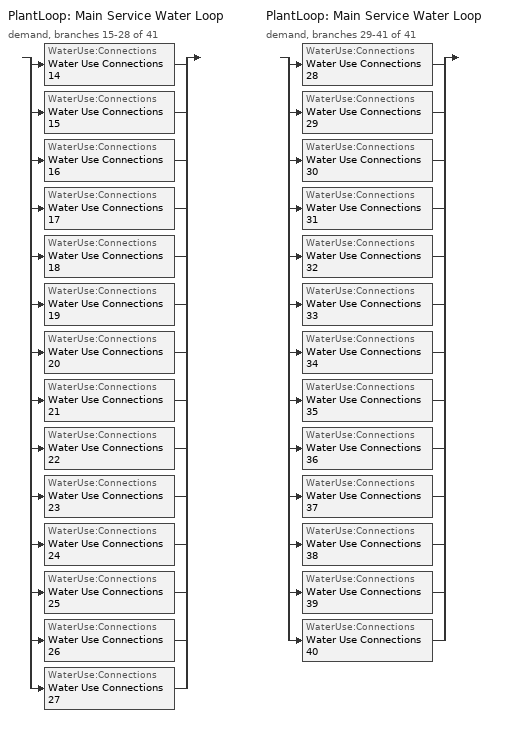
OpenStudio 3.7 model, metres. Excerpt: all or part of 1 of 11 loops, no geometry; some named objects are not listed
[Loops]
PlantLoop 'Main Service Water Loop'
 demand, branches 15-28 of 41: split
  | WaterUse:Connections 'Water Use Connections 14'
  | WaterUse:Connections 'Water Use Connections 15'
  | WaterUse:Connections 'Water Use Connections 16'
  | WaterUse:Connections 'Water Use Connections 17'
  | WaterUse:Connections 'Water Use Connections 18'
  | WaterUse:Connections 'Water Use Connections 19'
  | WaterUse:Connections 'Water Use Connections 20'
  | WaterUse:Connections 'Water Use Connections 21'
  | WaterUse:Connections 'Water Use Connections 22'
  | WaterUse:Connections 'Water Use Connections 23'
  | WaterUse:Connections 'Water Use Connections 24'
  | WaterUse:Connections 'Water Use Connections 25'
  | WaterUse:Connections 'Water Use Connections 26'
  | WaterUse:Connections 'Water Use Connections 27'
PlantLoop 'Main Service Water Loop'
 demand, branches 29-41 of 41: split
  | WaterUse:Connections 'Water Use Connections 28'
  | WaterUse:Connections 'Water Use Connections 29'
  | WaterUse:Connections 'Water Use Connections 30'
  | WaterUse:Connections 'Water Use Connections 31'
  | WaterUse:Connections 'Water Use Connections 32'
  | WaterUse:Connections 'Water Use Connections 33'
  | WaterUse:Connections 'Water Use Connections 34'
  | WaterUse:Connections 'Water Use Connections 35'
  | WaterUse:Connections 'Water Use Connections 36'
  | WaterUse:Connections 'Water Use Connections 37'
  | WaterUse:Connections 'Water Use Connections 38'
  | WaterUse:Connections 'Water Use Connections 39'
  | WaterUse:Connections 'Water Use Connections 40'
[WaterUse:Connections] Drain Water Heat Exchanger Type=None; Drain Water Heat Exchanger Destination=Plant
Name | Water Use Equipment Name 1
Water Use Connections 14 | Guestroom213 Service Water Use 0.07gal/min
Water Use Connections 15 | Guestroom214 Service Water Use 0.07gal/min
Water Use Connections 16 | Guestroom215_218 Service Water Use 0.26gal/min
Water Use Connections 17 | Guestroom219 Service Water Use 0.07gal/min
Water Use Connections 18 | Guestroom220_223 Service Water Use 0.26gal/min
Water Use Connections 19 | Guestroom224 Service Water Use 0.07gal/min
Water Use Connections 20 | Guestroom301 Service Water Use 0.07gal/min
Water Use Connections 21 | Guestroom302_305 Service Water Use 0.26gal/min
Water Use Connections 22 | Guestroom306_308 Service Water Use 0.21gal/min
Water Use Connections 23 | Guestroom309_312 Service Water Use 0.26gal/min
Water Use Connections 24 | Guestroom313 Service Water Use 0.07gal/min
Water Use Connections 25 | Guestroom314 Service Water Use 0.07gal/min
Water Use Connections 26 | Guestroom315_318 Service Water Use 0.26gal/min
Water Use Connections 27 | Guestroom319 Service Water Use 0.07gal/min
Water Use Connections 28 | Guestroom320_323 Service Water Use 0.26gal/min
Water Use Connections 29 | Guestroom324 Service Water Use 0.07gal/min
Water Use Connections 30 | Guestroom401 Service Water Use 0.07gal/min
Water Use Connections 31 | Guestroom402_405 Service Water Use 0.26gal/min
Water Use Connections 32 | Guestroom406_408 Service Water Use 0.21gal/min
Water Use Connections 33 | Guestroom409_412 Service Water Use 0.26gal/min
Water Use Connections 34 | Guestroom413 Service Water Use 0.07gal/min
Water Use Connections 35 | Guestroom414 Service Water Use 0.07gal/min
Water Use Connections 36 | Guestroom415_418 Service Water Use 0.26gal/min
Water Use Connections 37 | Guestroom419 Service Water Use 0.07gal/min
Water Use Connections 38 | Guestroom420_423 Service Water Use 0.26gal/min
Water Use Connections 39 | Guestroom424 Service Water Use 0.07gal/min
Water Use Connections 40 | Meetingroomflr1 Service Water Use 0.06gal/min
[WaterUse:Equipment:Definition]
Name | Peak Flow Rate {m3/s} | Target Temperature Schedule | Sensible Fraction Schedule | Latent Fraction Schedule
Guestroom213 Service Water Use Def 0.07gal/min | 4.15695e-06 | Schedule Ruleset 44 | Schedule Ruleset 42 | Schedule Ruleset 43
Guestroom214 Service Water Use Def 0.07gal/min | 4.15665e-06 | Schedule Ruleset 47 | Schedule Ruleset 45 | Schedule Ruleset 46
Guestroom215_218 Service Water Use Def 0.26gal/min | 1.66266e-05 | Schedule Ruleset 50 | Schedule Ruleset 48 | Schedule Ruleset 49
Guestroom219 Service Water Use Def 0.07gal/min | 4.15665e-06 | Schedule Ruleset 53 | Schedule Ruleset 51 | Schedule Ruleset 52
Guestroom220_223 Service Water Use Def 0.26gal/min | 1.66266e-05 | Schedule Ruleset 56 | Schedule Ruleset 54 | Schedule Ruleset 55
Guestroom224 Service Water Use Def 0.07gal/min | 4.15665e-06 | Schedule Ruleset 59 | Schedule Ruleset 57 | Schedule Ruleset 58
Guestroom301 Service Water Use Def 0.07gal/min | 4.15695e-06 | Schedule Ruleset 62 | Schedule Ruleset 60 | Schedule Ruleset 61
Guestroom302_305 Service Water Use Def 0.26gal/min | 1.66278e-05 | Schedule Ruleset 65 | Schedule Ruleset 63 | Schedule Ruleset 64
Guestroom306_308 Service Water Use Def 0.21gal/min | 1.34301e-05 | Schedule Ruleset 68 | Schedule Ruleset 66 | Schedule Ruleset 67
Guestroom309_312 Service Water Use Def 0.26gal/min | 1.66278e-05 | Schedule Ruleset 71 | Schedule Ruleset 69 | Schedule Ruleset 70
Guestroom313 Service Water Use Def 0.07gal/min | 4.15695e-06 | Schedule Ruleset 74 | Schedule Ruleset 72 | Schedule Ruleset 73
Guestroom314 Service Water Use Def 0.07gal/min | 4.15665e-06 | Schedule Ruleset 77 | Schedule Ruleset 75 | Schedule Ruleset 76
Guestroom315_318 Service Water Use Def 0.26gal/min | 1.66266e-05 | Schedule Ruleset 80 | Schedule Ruleset 78 | Schedule Ruleset 79
Guestroom319 Service Water Use Def 0.07gal/min | 4.15665e-06 | Schedule Ruleset 83 | Schedule Ruleset 81 | Schedule Ruleset 82
Guestroom320_323 Service Water Use Def 0.26gal/min | 1.66266e-05 | Schedule Ruleset 86 | Schedule Ruleset 84 | Schedule Ruleset 85
Guestroom324 Service Water Use Def 0.07gal/min | 4.15665e-06 | Schedule Ruleset 89 | Schedule Ruleset 87 | Schedule Ruleset 88
Guestroom401 Service Water Use Def 0.07gal/min | 4.15695e-06 | Schedule Ruleset 92 | Schedule Ruleset 90 | Schedule Ruleset 91
Guestroom402_405 Service Water Use Def 0.26gal/min | 1.66278e-05 | Schedule Ruleset 95 | Schedule Ruleset 93 | Schedule Ruleset 94
Guestroom406_408 Service Water Use Def 0.21gal/min | 1.34301e-05 | Schedule Ruleset 98 | Schedule Ruleset 96 | Schedule Ruleset 97
Guestroom409_412 Service Water Use Def 0.26gal/min | 1.66278e-05 | Schedule Ruleset 101 | Schedule Ruleset 99 | Schedule Ruleset 100
Guestroom413 Service Water Use Def 0.07gal/min | 4.15695e-06 | Schedule Ruleset 104 | Schedule Ruleset 102 | Schedule Ruleset 103
Guestroom414 Service Water Use Def 0.07gal/min | 4.15665e-06 | Schedule Ruleset 107 | Schedule Ruleset 105 | Schedule Ruleset 106
Guestroom415_418 Service Water Use Def 0.26gal/min | 1.66266e-05 | Schedule Ruleset 110 | Schedule Ruleset 108 | Schedule Ruleset 109
Guestroom419 Service Water Use Def 0.07gal/min | 4.15665e-06 | Schedule Ruleset 113 | Schedule Ruleset 111 | Schedule Ruleset 112
Guestroom420_423 Service Water Use Def 0.26gal/min | 1.66266e-05 | Schedule Ruleset 116 | Schedule Ruleset 114 | Schedule Ruleset 115
Guestroom424 Service Water Use Def 0.07gal/min | 4.15665e-06 | Schedule Ruleset 119 | Schedule Ruleset 117 | Schedule Ruleset 118
Meetingroomflr1 Service Water Use Def 0.06gal/min | 3.83718e-06 | Schedule Ruleset 122 | Schedule Ruleset 120 | Schedule Ruleset 121
[WaterUse:Equipment]
Name | Water Use Equipment Definition | Space | Flow Rate Fraction Schedule
Guestroom213 Service Water Use 0.07gal/min | Guestroom213 Service Water Use Def 0.07gal/min | GuestRoom213 | NECB-F-Service Water Heating
Guestroom214 Service Water Use 0.07gal/min | Guestroom214 Service Water Use Def 0.07gal/min | GuestRoom214 | NECB-F-Service Water Heating
Guestroom215_218 Service Water Use 0.26gal/min | Guestroom215_218 Service Water Use Def 0.26gal/min | GuestRoom215_218 | NECB-F-Service Water Heating
Guestroom219 Service Water Use 0.07gal/min | Guestroom219 Service Water Use Def 0.07gal/min | GuestRoom219 | NECB-F-Service Water Heating
Guestroom220_223 Service Water Use 0.26gal/min | Guestroom220_223 Service Water Use Def 0.26gal/min | GuestRoom220_223 | NECB-F-Service Water Heating
Guestroom224 Service Water Use 0.07gal/min | Guestroom224 Service Water Use Def 0.07gal/min | GuestRoom224 | NECB-F-Service Water Heating
Guestroom301 Service Water Use 0.07gal/min | Guestroom301 Service Water Use Def 0.07gal/min | GuestRoom301 | NECB-F-Service Water Heating
Guestroom302_305 Service Water Use 0.26gal/min | Guestroom302_305 Service Water Use Def 0.26gal/min | GuestRoom302_305 | NECB-F-Service Water Heating
Guestroom306_308 Service Water Use 0.21gal/min | Guestroom306_308 Service Water Use Def 0.21gal/min | GuestRoom306_308 | NECB-F-Service Water Heating
Guestroom309_312 Service Water Use 0.26gal/min | Guestroom309_312 Service Water Use Def 0.26gal/min | GuestRoom309_312 | NECB-F-Service Water Heating
Guestroom313 Service Water Use 0.07gal/min | Guestroom313 Service Water Use Def 0.07gal/min | GuestRoom313 | NECB-F-Service Water Heating
Guestroom314 Service Water Use 0.07gal/min | Guestroom314 Service Water Use Def 0.07gal/min | GuestRoom314 | NECB-F-Service Water Heating
Guestroom315_318 Service Water Use 0.26gal/min | Guestroom315_318 Service Water Use Def 0.26gal/min | GuestRoom315_318 | NECB-F-Service Water Heating
Guestroom319 Service Water Use 0.07gal/min | Guestroom319 Service Water Use Def 0.07gal/min | GuestRoom319 | NECB-F-Service Water Heating
Guestroom320_323 Service Water Use 0.26gal/min | Guestroom320_323 Service Water Use Def 0.26gal/min | GuestRoom320_323 | NECB-F-Service Water Heating
Guestroom324 Service Water Use 0.07gal/min | Guestroom324 Service Water Use Def 0.07gal/min | GuestRoom324 | NECB-F-Service Water Heating
Guestroom401 Service Water Use 0.07gal/min | Guestroom401 Service Water Use Def 0.07gal/min | GuestRoom401 | NECB-F-Service Water Heating
Guestroom402_405 Service Water Use 0.26gal/min | Guestroom402_405 Service Water Use Def 0.26gal/min | GuestRoom402_405 | NECB-F-Service Water Heating
Guestroom406_408 Service Water Use 0.21gal/min | Guestroom406_408 Service Water Use Def 0.21gal/min | GuestRoom406_408 | NECB-F-Service Water Heating
Guestroom409_412 Service Water Use 0.26gal/min | Guestroom409_412 Service Water Use Def 0.26gal/min | GuestRoom409_412 | NECB-F-Service Water Heating
Guestroom413 Service Water Use 0.07gal/min | Guestroom413 Service Water Use Def 0.07gal/min | GuestRoom413 | NECB-F-Service Water Heating
Guestroom414 Service Water Use 0.07gal/min | Guestroom414 Service Water Use Def 0.07gal/min | GuestRoom414 | NECB-F-Service Water Heating
Guestroom415_418 Service Water Use 0.26gal/min | Guestroom415_418 Service Water Use Def 0.26gal/min | GuestRoom415_418 | NECB-F-Service Water Heating
Guestroom419 Service Water Use 0.07gal/min | Guestroom419 Service Water Use Def 0.07gal/min | GuestRoom419 | NECB-F-Service Water Heating
Guestroom420_423 Service Water Use 0.26gal/min | Guestroom420_423 Service Water Use Def 0.26gal/min | GuestRoom420_423 | NECB-F-Service Water Heating
Guestroom424 Service Water Use 0.07gal/min | Guestroom424 Service Water Use Def 0.07gal/min | GuestRoom424 | NECB-F-Service Water Heating
Meetingroomflr1 Service Water Use 0.06gal/min | Meetingroomflr1 Service Water Use Def 0.06gal/min | MeetingRoomFlr1 | NECB-C-Service Water Heating
[Schedule:Ruleset]
Name | Default Day Schedule
NECB-F-Service Water Heating | NECB-F-Service Water Heating Default
Schedule Ruleset 42 | Schedule Day 47
Schedule Ruleset 43 | Schedule Day 48
Schedule Ruleset 44 | Schedule Day 49
Schedule Ruleset 45 | Schedule Day 50
Schedule Ruleset 46 | Schedule Day 51
Schedule Ruleset 47 | Schedule Day 52
Schedule Ruleset 48 | Schedule Day 53
Schedule Ruleset 49 | Schedule Day 54
Schedule Ruleset 50 | Schedule Day 55
Schedule Ruleset 51 | Schedule Day 56
Schedule Ruleset 52 | Schedule Day 57
Schedule Ruleset 53 | Schedule Day 58
Schedule Ruleset 54 | Schedule Day 59
Schedule Ruleset 55 | Schedule Day 60
Schedule Ruleset 56 | Schedule Day 61
Schedule Ruleset 57 | Schedule Day 62
Schedule Ruleset 58 | Schedule Day 63
Schedule Ruleset 59 | Schedule Day 64
Schedule Ruleset 60 | Schedule Day 65
Schedule Ruleset 61 | Schedule Day 66
Schedule Ruleset 62 | Schedule Day 67
Schedule Ruleset 63 | Schedule Day 68
Schedule Ruleset 64 | Schedule Day 69
Schedule Ruleset 65 | Schedule Day 70
Schedule Ruleset 66 | Schedule Day 71
Schedule Ruleset 67 | Schedule Day 72
Schedule Ruleset 68 | Schedule Day 73
Schedule Ruleset 69 | Schedule Day 74
Schedule Ruleset 70 | Schedule Day 75
Schedule Ruleset 71 | Schedule Day 76
Schedule Ruleset 72 | Schedule Day 77
Schedule Ruleset 73 | Schedule Day 78
Schedule Ruleset 74 | Schedule Day 79
Schedule Ruleset 75 | Schedule Day 80
Schedule Ruleset 76 | Schedule Day 81
Schedule Ruleset 77 | Schedule Day 82
Schedule Ruleset 78 | Schedule Day 83
Schedule Ruleset 79 | Schedule Day 84
Schedule Ruleset 80 | Schedule Day 85
Schedule Ruleset 81 | Schedule Day 86
Schedule Ruleset 82 | Schedule Day 87
Schedule Ruleset 83 | Schedule Day 88
Schedule Ruleset 84 | Schedule Day 89
Schedule Ruleset 85 | Schedule Day 90
Schedule Ruleset 86 | Schedule Day 91
Schedule Ruleset 87 | Schedule Day 92
Schedule Ruleset 88 | Schedule Day 93
Schedule Ruleset 89 | Schedule Day 94
Schedule Ruleset 90 | Schedule Day 95
Schedule Ruleset 91 | Schedule Day 96
Schedule Ruleset 92 | Schedule Day 97
Schedule Ruleset 93 | Schedule Day 98
Schedule Ruleset 94 | Schedule Day 99
Schedule Ruleset 95 | Schedule Day 100
Schedule Ruleset 96 | Schedule Day 101
Schedule Ruleset 97 | Schedule Day 102
Schedule Ruleset 98 | Schedule Day 103
Schedule Ruleset 99 | Schedule Day 104
Schedule Ruleset 100 | Schedule Day 105
Schedule Ruleset 101 | Schedule Day 106
Schedule Ruleset 102 | Schedule Day 107
Schedule Ruleset 103 | Schedule Day 108
Schedule Ruleset 104 | Schedule Day 109
Schedule Ruleset 105 | Schedule Day 110
Schedule Ruleset 106 | Schedule Day 111
Schedule Ruleset 107 | Schedule Day 112
Schedule Ruleset 108 | Schedule Day 113
Schedule Ruleset 109 | Schedule Day 114
Schedule Ruleset 110 | Schedule Day 115
Schedule Ruleset 111 | Schedule Day 116
Schedule Ruleset 112 | Schedule Day 117
Schedule Ruleset 113 | Schedule Day 118
Schedule Ruleset 114 | Schedule Day 119
Schedule Ruleset 115 | Schedule Day 120
Schedule Ruleset 116 | Schedule Day 121
Schedule Ruleset 117 | Schedule Day 122
Schedule Ruleset 118 | Schedule Day 123
Schedule Ruleset 119 | Schedule Day 124
Schedule Ruleset 120 | Schedule Day 125
Schedule Ruleset 121 | Schedule Day 126
Schedule Ruleset 122 | Schedule Day 127
NECB-C-Service Water Heating | NECB-C-Service Water Heating Default
[Schedule:Day]
NECB-F-Service Water Heating Default; NECB-F-Service Water Heating Default|Wkdy Day; NECB-F-Service Water Heating Sat Day; NECB-F-Service Water Heating Sun|Hol Day: 1, 0, 0.35, 2, 0, 0.21, 3, 0, 0.14, 5, 0, 0.07, 6, 0, 0.14, 7, 0, 0.28, 8, 0, 0.42, 9, 0, 0.63, 10, 0, 0.49, 12, 0, 0.35, 13, 0, 0.28, 14, 0, 0.35, 15, 0, 0.28, 19, 0, 0.21, 20, 0, 0.35, 24, 0, 0.49
Schedule Day 47; Schedule Day 50; Schedule Day 53; Schedule Day 56; Schedule Day 59; Schedule Day 62; Schedule Day 65; Schedule Day 68; Schedule Day 71; Schedule Day 74; Schedule Day 77; Schedule Day 80; Schedule Day 83; Schedule Day 86; Schedule Day 89; Schedule Day 92; Schedule Day 95; Schedule Day 98; Schedule Day 101; Schedule Day 104; Schedule Day 107; Schedule Day 110; Schedule Day 113; Schedule Day 116; Schedule Day 119; Schedule Day 122; Schedule Day 125: 24, 0, 0.2
Schedule Day 48; Schedule Day 51; Schedule Day 54; Schedule Day 57; Schedule Day 60; Schedule Day 63; Schedule Day 66; Schedule Day 69; Schedule Day 72; Schedule Day 75; Schedule Day 78; Schedule Day 81; Schedule Day 84; Schedule Day 87; Schedule Day 90; Schedule Day 93; Schedule Day 96; Schedule Day 99; Schedule Day 102; Schedule Day 105; Schedule Day 108; Schedule Day 111; Schedule Day 114; Schedule Day 117; Schedule Day 120; Schedule Day 123; Schedule Day 126: 24, 0, 0.05
Schedule Day 49; Schedule Day 52; Schedule Day 55; Schedule Day 58; Schedule Day 61; Schedule Day 64; Schedule Day 67; Schedule Day 70; Schedule Day 73; Schedule Day 76; Schedule Day 79; Schedule Day 82; Schedule Day 85; Schedule Day 88; Schedule Day 91; Schedule Day 94; Schedule Day 97; Schedule Day 100; Schedule Day 103; Schedule Day 106; Schedule Day 109; Schedule Day 112; Schedule Day 115; Schedule Day 118; Schedule Day 121; Schedule Day 124; Schedule Day 127: 24, 0, 60
NECB-C-Service Water Heating Default; NECB-C-Service Water Heating Default|Wkdy Day: 8, 0, 0.05, 9, 0, 0.1, 10, 0, 0.2, 11, 0, 0.3, 12, 0, 0.4, 16, 0, 0.8, 17, 0, 0.6, 18, 0, 0.4, 19, 0, 0.3, 21, 0, 0.2, 24, 0, 0.05
NECB-C-Service Water Heating Sat Day: 8, 0, 0.05, 9, 0, 0.1, 10, 0, 0.2, 11, 0, 0.3, 12, 0, 0.5, 16, 0, 0.9, 17, 0, 0.7, 18, 0, 0.5, 19, 0, 0.3, 21, 0, 0.2, 24, 0, 0.05
NECB-C-Service Water Heating Sun|Hol Day: 8, 0, 0.05, 9, 0, 0.1, 10, 0, 0.2, 11, 0, 0.3, 12, 0, 0.5, 17, 0, 0.9, 18, 0, 0.5, 19, 0, 0.3, 24, 0, 0.05
[Schedule:Rule] Date Specification Type=DateRange; Start Month=1; Start Day=1; End Month=12; End Day=31
Name | Schedule Ruleset | Rule Order | Day Schedule | Apply Monday | Apply Tuesday | Apply Wednesday | Apply Thursday | Apply Friday | Apply Saturday | Apply Sunday
Schedule Rule 92 | NECB-F-Service Water Heating | 2 | NECB-F-Service Water Heating Default|Wkdy Day | Yes | Yes | Yes | Yes | Yes
Schedule Rule 93 | NECB-F-Service Water Heating | 1 | NECB-F-Service Water Heating Sat Day |  |  |  |  |  | Yes
Schedule Rule 94 | NECB-F-Service Water Heating | 0 | NECB-F-Service Water Heating Sun|Hol Day |  |  |  |  |  |  | Yes
Schedule Rule 95 | NECB-C-Service Water Heating | 2 | NECB-C-Service Water Heating Default|Wkdy Day | Yes | Yes | Yes | Yes | Yes
Schedule Rule 96 | NECB-C-Service Water Heating | 1 | NECB-C-Service Water Heating Sat Day |  |  |  |  |  | Yes
Schedule Rule 97 | NECB-C-Service Water Heating | 0 | NECB-C-Service Water Heating Sun|Hol Day |  |  |  |  |  |  | Yes
